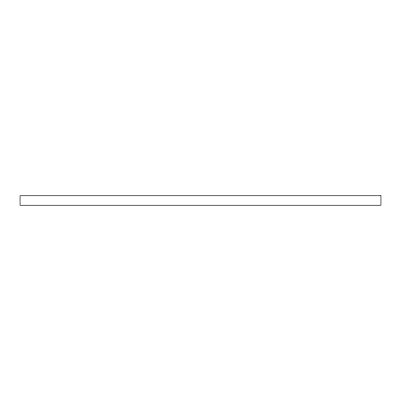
<?xml version="1.0" encoding="UTF-8"?>
<svg xmlns="http://www.w3.org/2000/svg" width="401" height="401" viewBox="0 0 401 401"><rect width="100%" height="100%" fill="white"/><g stroke="black" fill="none" stroke-linecap="round" stroke-linejoin="round"><path stroke-width="0.6" d="M380.95 195.753L20.05 195.753L20.05 205.247L380.95 205.247L380.95 195.753"/></g></svg>
